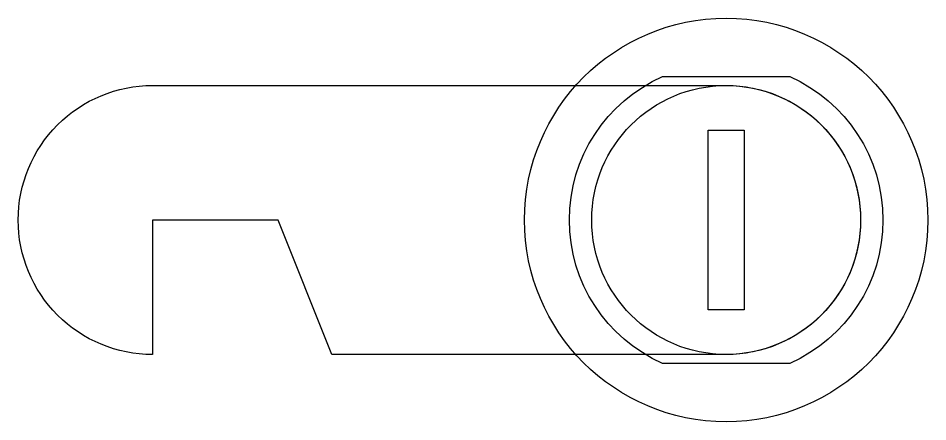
# Model space of a CAD drawing. Header units: millimetres. Extents: x 0 to 50.8, y 0 to 22.5.
import ezdxf

# ---------------------------------------------------------------- set-up
doc = ezdxf.new("R2010")
doc.units = ezdxf.units.MM

# ---------------------------------------------------------------- blocks, each defined once
blk = doc.blocks.new('khoatailieu1')
at = {"color": 1}
blk.add_lwpolyline([(-3.544, -8, -0.650705), (-3.544, 8), (3.544, 8, -0.650705), (3.544, -8)], format="xyb", close=True, dxfattribs=at)
blk.add_lwpolyline([(-32, -7.5, -0.414214), (-39.5, 0), (-39.5, 0, -0.414214), (-32, 7.5), (0, 7.5, -0.414214), (7.5, 0), (7.5, 0, -0.414214), (0, -7.5), (-22, -7.5), (-25, 0), (-32, 0), (-32, -7.5)], format="xyb", dxfattribs=at)
blk.add_lwpolyline([(-1, 5), (1, 5), (1, -5), (-1, -5)], close=True, dxfattribs=at)
for radius in [11.25, 7.5]:
    blk.add_circle((0, 0), radius, dxfattribs=at)

msp = doc.modelspace()

# ---------------------------------------------------------------- block references
msp.add_blockref('khoatailieu1', (39.5, 11.25))

doc.saveas('drawing.dxf')
